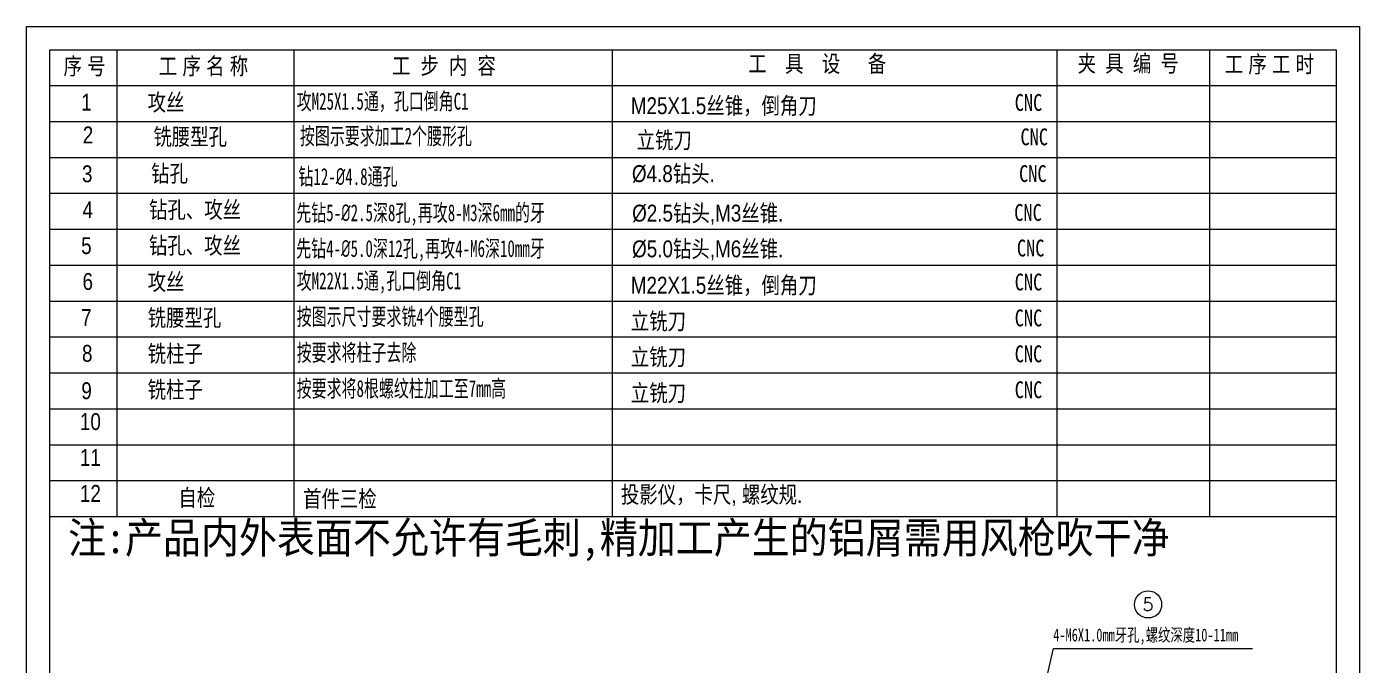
# Model space of a CAD drawing. Header units: millimetres. Extents: x 319 to 1143, y 285 to 1456.
# Drawn here: x 319 to 1143, y 1060 to 1456 of the extents above; entities that cross this region are included whole.
import ezdxf
from ezdxf.enums import TextEntityAlignment as Align

# ---------------------------------------------------------------- set-up
doc = ezdxf.new("R2010")
doc.units = ezdxf.units.MM
for name, color, linetype, lineweight in [('dim', 82, 'Continuous', 9), ('from', 7, 'Continuous', 13), ('标柱线', 3, 'Continuous', 13)]:
    doc.layers.add(name, color=color, linetype=linetype, lineweight=lineweight)
doc.styles.add('ROMANC', font='romanc.shx', dxfattribs={"bigfont": 'gbcbig.shx'})
doc.styles.add('SN', font='', dxfattribs={"width": 0.7})
doc.styles.get("Standard").update_dxf_attribs({"font": ''})
doc.styles.add('TXT', font='txt.shx', dxfattribs={"bigfont": 'gbcbig.shx'})
doc.styles.add('样式 1', font='arial.ttf', dxfattribs={"width": 0.8})
doc.styles.get('SN').set_extended_font_data('SimHei')
doc.styles.get('Standard').set_extended_font_data('SimSun')
doc.dimstyles.new('YanXiu', dxfattribs={"dimtxt": 2.5, "dimasz": 2.2, "dimexe": 0.66, "dimexo": 0, "dimgap": 0.66, "dimtad": 0, "dimdec": 1, "dimdsep": 46, "dimtxsty": 'ROMANC', "dimcen": 0, "dimclrd": 3, "dimclre": 3, "dimclrt": 42, "dimazin": 2, "dimtfac": 1, "dimtdec": 1, "dimtofl": 0, "dimtmove": 0, "dimatfit": 3, "dimfxl": 1, "dimlwd": 5, "dimlwe": 5, "dimarcsym": 0})

msp = doc.modelspace()

# ---------------------------------------------------------------- linework, layer by layer
at = {"color": 0, "lineweight": 0}
for p, q in [((319.27, 285.24), (319.27, 1455.57)), ((319.27, 1455.57), (1143.35, 1455.57)), ((1143.35, 1455.57), (1143.35, 285.24)), ((333.58, 299.5), (333.58, 1441.31)), ((333.58, 1441.31), (1129.09, 1441.31)), ((375.01, 1441.31), (375.01, 1174.75)), ((484.42, 1441.31), (484.42, 1174.75)), ((681.24, 1441.31), (681.24, 1174.75)), ((956.33, 1441.31), (956.33, 1174.75)), ((1050.77, 1441.31), (1050.77, 1174.75)), ((1129.09, 1441.31), (1129.09, 299.5)), ((333.58, 1419.1), (1129.09, 1419.1)), ((375.01, 1419.1), (375.01, 1152.54)), ((484.42, 1419.1), (484.42, 1152.54)), ((681.24, 1419.1), (681.24, 1152.54)), ((956.33, 1419.1), (956.33, 1152.54)), ((1050.77, 1419.1), (1050.77, 1152.54)), ((333.58, 1396.88), (1129.09, 1396.88)), ((333.58, 1374.67), (1129.09, 1374.67)), ((333.58, 1352.46), (1129.09, 1352.46)), ((333.58, 1330.25), (1129.09, 1330.25)), ((333.58, 1308.03), (1129.09, 1308.03)), ((333.58, 1285.82), (1129.09, 1285.82)), ((333.58, 1263.61), (1129.09, 1263.61)), ((333.58, 1241.39), (1129.09, 1241.39)), ((333.58, 1219.18), (1129.09, 1219.18)), ((333.58, 1196.97), (1129.09, 1196.97)), ((333.58, 1174.75), (1129.09, 1174.75)), ((333.58, 1174.75), (1129.09, 1174.75)), ((333.58, 1152.54), (1129.09, 1152.54))]:
    msp.add_line(p, q, dxfattribs=at)
at = {"layer": 'from', "color": 4, "lineweight": 0}
msp.add_circle((1012.71, 1098.15), 8.4, dxfattribs=at)

# ---------------------------------------------------------------- texts
at = {"color": 0, "lineweight": 0, "style": '样式 1', "width": 0.8}
for s, height, p in [('1', 10.43, (353.03, 1403.63)), ('2', 10.43, (353.96, 1383.37)), ('3', 10.43, (353.49, 1359.32)), ('4', 10.43, (353.83, 1337.15)), ('5', 10.43, (352.98, 1314.89)), ('6', 10.43, (353.83, 1292.72)), ('7', 10.43, (352.98, 1270.46)), ('8', 10.43, (353.49, 1248.25)), ('9', 10.43, (353.09, 1225.15)), ('10', 10.434, (352.2, 1206.03)), ('11', 10.434, (352.2, 1183.82)), ('12', 10.434, (352.2, 1161.6))]:
    msp.add_text(s, height=height, rotation=360, dxfattribs=at).set_placement(p)
at = {"color": 0, "lineweight": 0, "attachment_point": 1, "style": '样式 1'}
for s, insert, char_height, width in [(' 序 号', (338.85, 1436.35), 10.434, 36.4193), ('工 序 名 称', (401, 1436.39), 10.434, 66.9766), ('{\\fSimSun|b0|i0|c134|p2;工\\fￋￎￌﾣﾤ|b0|i0|c134|p54;  \\fSimSun|b0|i0|c134|p2;步\\fￋￎￌﾣﾤ|b0|i0|c134|p54;  \\fSimSun|b0|i0|c134|p2;内\\fￋￎￌﾣﾤ|b0|i0|c134|p54;  \\fSimSun|b0|i0|c134|p2;容}', (545.2, 1436.61), 10.43393, 134.7425), ('{\\fSimSun|b0|i0|c134|p2;     工  具  设   备}', (737.09, 1437.88), 10.4339, 134.7425), ('{\\fSimSun|b0|i0|c134|p2;夹 具 编 号}', (969.15, 1438.05), 10.4339, 134.7425), (' 工 序 工 时', (1056.84, 1437.57), 10.434, 134.7425), ('{\\fSimSun|b0|i0|c134|p34;攻丝}', (394.09, 1414), 10.4339, 113.1827), ('\\A1;\\fSimHei|b1|i0|c134|p49;\\W0.65;攻M25X1.5通，孔口倒角C1', (486.25, 1414.65), 10.4339, 259.9894), ('\\A1;M25X1.5\\f宋体|b0|i0|c134|p2;丝锥，倒角刀', (692.85, 1411.88), 10.4339, 200.4089), ('{\\fSimSun|b0|i0|c134|p54;CNC}', (930.23, 1413.87), 10.4339, 113.1827), ('{\\fSimSun|b0|i0|c134|p2;铣腰型孔}', (397.65, 1392.73), 10.4339, 113.1827), ('\\A1;\\fSimHei|b1|i0|c134|p49;\\W0.65;按图示要求加工2个腰形孔', (488.23, 1393.11), 10.4339, 259.9894), ('{\\fSimSun|b0|i0|c134|p54;CNC}', (933.79, 1392.6), 10.4339, 113.1827), ('\\A1;\\f宋体|b0|i0|c134|p2;立铣刀', (696.42, 1390.61), 10.4339, 200.4089), ('{\\fSimSun|b0|i0|c134|p2;钻孔}', (396.23, 1369.95), 10.4339, 113.1827), ('\\A1;{\\fSimHei|b1|i0|c134|p49;\\W0.65;钻12-\\fISOCPEUR|b1|i0|c134|p34;%%C\\fSimHei|b1|i0|c134|p49;4.8通孔}', (487.31, 1368.06), 10.4339, 259.9894), ('\\A1;%%C4.8{\\fSimSun|b0|i0|c134|p34;钻头}.', (693.53, 1369.85), 10.4339, 200.4089), ('{\\fSimSun|b0|i0|c134|p54;CNC}', (932.93, 1369.89), 10.4339, 113.1827), ('{\\fSimSun|b0|i0|c134|p2;钻孔、攻丝}', (394.91, 1347.54), 10.4339, 113.1827), ('\\A1;{\\fSimHei|b1|i0|c134|p49;\\W0.65;先钻5-\\fISOCPEUR|b1|i0|c134|p34;%%C\\fSimHei|b1|i0|c134|p49;2.5深8孔,再攻8-\\A0;\\C256;M3深6mm的牙}', (485.99, 1345.66), 10.43393, 259.9894), ('\\A1;%%C2.5{\\fSimSun|b0|i0|c134|p2;钻头},M3{\\fSimSun|b0|i0|c134|p2;丝锥}.', (693.68, 1345.43), 10.4339, 200.4089), ('{\\fSimSun|b0|i0|c134|p54;CNC}', (929.96, 1345.83), 10.4339, 113.1827), ('{\\fSimSun|b0|i0|c134|p2;钻孔、攻丝}', (394.87, 1325.44), 10.4339, 113.1827), ('\\A1;{\\fSimHei|b1|i0|c134|p49;\\W0.65;先钻4-\\fISOCPEUR|b1|i0|c134|p34;%%C\\fSimHei|b1|i0|c134|p49;5.0深12孔,再攻4-\\A0;\\C256;M6深10mm牙}', (485.95, 1323.55), 10.43393, 259.9894), ('\\A1;%%C5.0{\\fSimSun|b0|i0|c134|p2;钻头},M6{\\fSimSun|b0|i0|c134|p2;丝锥}.', (693.64, 1323.32), 10.4339, 200.4089), ('{\\fSimSun|b0|i0|c134|p54;CNC}', (931.59, 1323.84), 10.4339, 113.1827), ('{\\fSimSun|b0|i0|c134|p34;攻丝}', (394.09, 1302.94), 10.4339, 113.1827), ('\\A1;\\fSimHei|b1|i0|c134|p49;\\W0.65;攻M22X1.5通,孔口倒角C1', (486.25, 1303.58), 10.4339, 259.9894), ('\\A1;M22X1.5\\f宋体|b0|i0|c134|p2;丝锥，倒角刀', (692.85, 1300.82), 10.4339, 200.4089), ('{\\fSimSun|b0|i0|c134|p54;CNC}', (930.23, 1302.8), 10.4339, 113.1827), ('{\\fSimSun|b0|i0|c134|p34;铣腰型孔}', (394.09, 1280.72), 10.4339, 113.1827), ('\\A1;\\fSimHei|b1|i0|c134|p49;\\W0.65;按图示尺寸要求铣4个腰型孔', (486.25, 1281.37), 10.4339, 259.9894), ('\\A1;\\f宋体|b0|i0|c134|p2;立铣刀', (692.85, 1278.6), 10.4339, 200.4089), ('{\\fSimSun|b0|i0|c134|p54;CNC}', (930.23, 1280.59), 10.4339, 113.1827), ('{\\fSimSun|b0|i0|c134|p34;铣柱子}', (394.09, 1258.51), 10.4339, 83.8225), ('\\A1;\\fSimHei|b1|i0|c134|p49;\\W0.65;按要求将柱子去除', (486.25, 1259.16), 10.4339, 259.9894), ('\\A1;\\f宋体|b0|i0|c134|p2;立铣刀', (692.85, 1256.39), 10.4339, 200.4089), ('{\\fSimSun|b0|i0|c134|p54;CNC}', (930.23, 1258.38), 10.4339, 113.1827), ('{\\fSimSun|b0|i0|c134|p34;铣柱子}', (394.09, 1236.3), 10.4339, 83.8225), ('\\A1;\\fSimHei|b1|i0|c134|p49;\\W0.65;按要求将8根螺纹柱加工至7mm高', (486.25, 1236.94), 10.4339, 259.9894), ('{\\fSimSun|b0|i0|c134|p54;CNC}', (930.23, 1236.16), 10.4339, 113.1827), ('\\A1;\\f宋体|b0|i0|c134|p2;立铣刀', (692.86, 1234.18), 10.4339, 200.4089), ('自检', (413.14, 1169.4), 10.434, 57.8993), ('首件三检', (490.18, 1168.66), 10.434, 134.7425), ('{\\fSimSun|b0|i0|c134|p2;投影仪，卡尺}, {\\fSimSun|b0|i0|c134|p2;螺纹规}.', (686.72, 1171.33), 10.4339, 203.0426)]:
    msp.add_mtext(s, dxfattribs=dict(at, insert=insert, char_height=char_height, width=width))
at = {"layer": 'dim', "color": 0, "lineweight": 0, "insert": (344.86, 1148.97), "char_height": 19.1363, "attachment_point": 1}
msp.add_mtext_dynamic_manual_height_columns('{\\fSimSun|b0|i0|c134|p34;\\W0.9;注:产品内外表面不允许有毛刺,精加工产生的铝屑需用风枪吹干净}', width=940.8762, gutter_width=30, heights=[0], dxfattribs=at)
at = {"layer": 'from', "color": 6, "lineweight": 0, "style": 'TXT'}
msp.add_text('5', height=8, rotation=360, dxfattribs=at).set_placement((1012.71, 1098.15), align=Align.MIDDLE)
at = {"layer": '标柱线', "color": 0, "lineweight": 0, "insert": (954.05, 1083.26), "char_height": 8, "width": 219.3438, "attachment_point": 1, "rotation": 360, "style": 'SN'}
msp.add_mtext('4-M6X1.0mm牙孔,螺纹深度10-11mm', dxfattribs=at)

# ---------------------------------------------------------------- leaders
at = {"layer": '标柱线', "color": 0, "lineweight": 0}
msp.add_leader([(924.41, 940.5), (954.17, 1070.93), (1077.37, 1070.93)], dimstyle='YanXiu', override={"dimtxt": 5, "dimasz": 3, "dimexe": 1, "dimexo": 1, "dimgap": 0.5, "dimtad": 0, "dimclrd": 0, "dimarcsym": 2}, dxfattribs=at)

doc.saveas('drawing.dxf')
